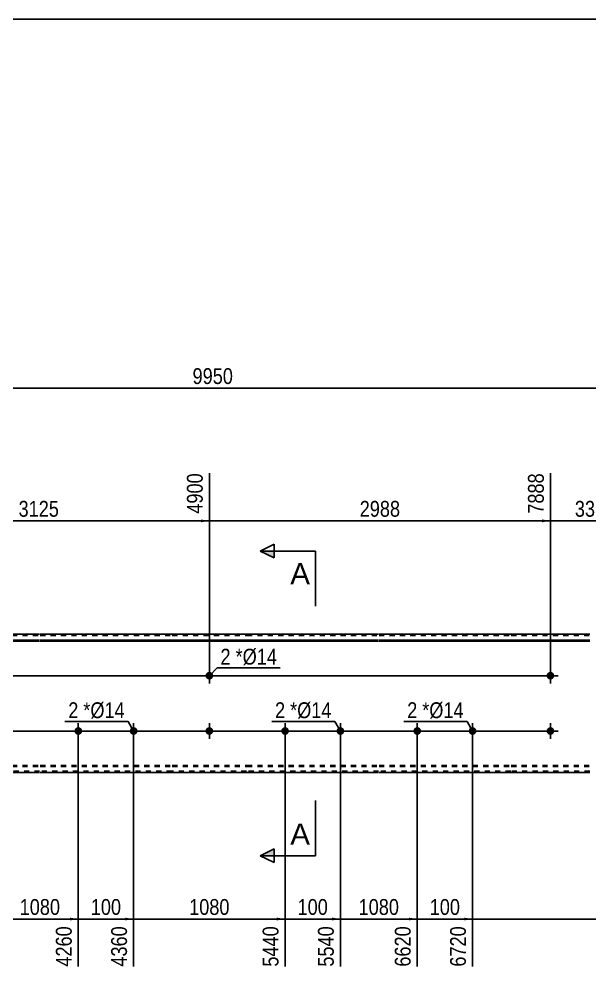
# Model space of a CAD drawing. Header units: millimetres. Extents: x -71 to 331, y -153 to 124.
# Drawn here: x 103.4 to 206.6, y -48.2 to 123.8 of the extents above; entities that cross this region are included whole.
import ezdxf

# ---------------------------------------------------------------- set-up
doc = ezdxf.new("R2010")
doc.units = ezdxf.units.MM
doc.linetypes.add('DXK_LINE_DOT1', pattern=[1.8814, 0.9407, -0.9407])
doc.styles.add('Arial', font='ARIAL.TTF', dxfattribs={"height": 0.2})
doc.styles.add('Arial Narrow', font='ARIALN.TTF', dxfattribs={"height": 0.2})

# ---------------------------------------------------------------- blocks, each defined once
blk = doc.blocks.new('Unknown-629081725-1952')
at = {"color": 5, "linetype": 'Continuous'}
blk.add_line((331.25, 123.75), (-68.75, 123.75), dxfattribs=at)
blk = doc.blocks.new('Part-629081725-1218 - 1203')
at = {"color": 2, "linetype": 'Continuous'}
for p, q in [((107.08, 12.5), (83.28, 12.5)), ((130.98, 12.5), (107.18, 12.5)), ((144.48, 12.5), (131.08, 12.5)), ((168.38, 12.5), (144.58, 12.5)), ((192.28, 12.5), (168.48, 12.5)), ((206.57, 12.5), (192.38, 12.5)), ((83.28, 11.44), (107.08, 11.44)), ((83.28, 11.26), (107.08, 11.26)), ((107.18, 11.44), (130.98, 11.44)), ((107.18, 11.26), (130.98, 11.26)), ((131.08, 11.44), (144.48, 11.44)), ((131.08, 11.26), (144.48, 11.26)), ((144.58, 11.44), (168.38, 11.44)), ((144.58, 11.26), (168.38, 11.26)), ((168.48, 11.44), (192.28, 11.44)), ((168.48, 11.26), (192.28, 11.26)), ((192.38, 11.44), (206.57, 11.44)), ((192.38, 11.26), (206.57, 11.26)), ((107.08, -12.5), (83.28, -12.5)), ((130.98, -12.5), (107.18, -12.5)), ((144.48, -12.5), (131.08, -12.5)), ((168.38, -12.5), (144.58, -12.5)), ((192.28, -12.5), (168.48, -12.5)), ((206.57, -12.5), (192.38, -12.5))]:
    blk.add_line(p, q, dxfattribs=at)
at = {"color": 7, "linetype": 'DXK_LINE_DOT1'}
for p, q in [((83.28, 12.25), (107.08, 12.25)), ((107.18, 12.25), (130.98, 12.25)), ((131.08, 12.25), (144.48, 12.25)), ((144.58, 12.25), (168.38, 12.25)), ((168.48, 12.25), (192.28, 12.25)), ((192.38, 12.25), (206.57, 12.25)), ((83.28, -11.26), (107.08, -11.26)), ((83.28, -11.44), (107.08, -11.44)), ((107.18, -11.26), (130.98, -11.26)), ((107.18, -11.44), (130.98, -11.44)), ((131.08, -11.26), (144.48, -11.26)), ((131.08, -11.44), (144.48, -11.44)), ((144.58, -11.26), (168.38, -11.26)), ((144.58, -11.44), (168.38, -11.44)), ((168.48, -11.26), (192.28, -11.26)), ((168.48, -11.44), (192.28, -11.44)), ((192.38, -11.26), (206.57, -11.26)), ((192.38, -11.44), (206.57, -11.44)), ((107.08, -12.25), (83.28, -12.25)), ((130.98, -12.25), (107.18, -12.25)), ((144.48, -12.25), (131.08, -12.25)), ((168.38, -12.25), (144.58, -12.25)), ((192.28, -12.25), (168.48, -12.25)), ((206.57, -12.25), (192.38, -12.25))]:
    blk.add_line(p, q, dxfattribs=at)
blk = doc.blocks.new('Bolt-629081725-1231 - 1203')
at = {"linetype": 'Continuous'}
for points in [[(198.77, 5, -1), (200.17, 5, -1)], [(272.35, 5, -1), (273.75, 5, -1)]]:
    blk.add_hatch(color=3, dxfattribs=at).paths.add_polyline_path(points)
at = {"color": 3, "linetype": 'Continuous'}
for p, q in [((199.47, 3.6), (199.47, 6.4)), ((273.05, 3.6), (273.05, 6.4)), ((200.87, 5), (198.07, 5)), ((274.45, 5), (271.65, 5))]:
    blk.add_line(p, q, dxfattribs=at)
blk = doc.blocks.new('Bolt-629081725-1232 - 1203')
at = {"linetype": 'Continuous'}
for points in [[(198.77, -5, -1), (200.17, -5, -1)], [(272.35, -5, -1), (273.75, -5, -1)]]:
    blk.add_hatch(color=3, dxfattribs=at).paths.add_polyline_path(points)
at = {"color": 3, "linetype": 'Continuous'}
for p, q in [((200.87, -5), (198.07, -5)), ((199.47, -6.4), (199.47, -3.6)), ((274.45, -5), (271.65, -5)), ((273.05, -6.4), (273.05, -3.6))]:
    blk.add_line(p, q, dxfattribs=at)
blk = doc.blocks.new('Bolt-629081725-1234 - 1203')
at = {"linetype": 'Continuous'}
for points in [[(114.08, -4.3, -1), (114.08, -5.7, -1)], [(124.08, -4.3, -1), (124.08, -5.7, -1)]]:
    blk.add_hatch(color=3, dxfattribs=at).paths.add_polyline_path(points)
at = {"color": 3, "linetype": 'Continuous'}
for p, q in [((112.68, -5), (115.48, -5)), ((114.08, -6.4), (114.08, -3.6)), ((122.68, -5), (125.48, -5)), ((124.08, -6.4), (124.08, -3.6))]:
    blk.add_line(p, q, dxfattribs=at)
blk = doc.blocks.new('Bolt-629081725-1235 - 1203')
at = {"linetype": 'Continuous'}
for points in [[(151.48, -4.3, -1), (151.48, -5.7, -1)], [(161.48, -4.3, -1), (161.48, -5.7, -1)]]:
    blk.add_hatch(color=3, dxfattribs=at).paths.add_polyline_path(points)
at = {"color": 3, "linetype": 'Continuous'}
for p, q in [((150.08, -5), (152.88, -5)), ((151.48, -6.4), (151.48, -3.6)), ((160.08, -5), (162.88, -5)), ((161.48, -6.4), (161.48, -3.6))]:
    blk.add_line(p, q, dxfattribs=at)
blk = doc.blocks.new('Bolt-629081725-1236 - 1203')
at = {"linetype": 'Continuous'}
for points in [[(175.38, -4.3, -1), (175.38, -5.7, -1)], [(185.38, -4.3, -1), (185.38, -5.7, -1)]]:
    blk.add_hatch(color=3, dxfattribs=at).paths.add_polyline_path(points)
at = {"color": 3, "linetype": 'Continuous'}
for p, q in [((173.98, -5), (176.78, -5)), ((175.38, -6.4), (175.38, -3.6)), ((183.98, -5), (186.78, -5)), ((185.38, -6.4), (185.38, -3.6))]:
    blk.add_line(p, q, dxfattribs=at)
blk = doc.blocks.new('Bolt-629081725-1237 - 1203')
at = {"linetype": 'Continuous'}
for points in [[(138.48, 5, -1), (137.08, 5, -1)], [(138.48, -5, -1), (137.08, -5, -1)]]:
    blk.add_hatch(color=3, dxfattribs=at).paths.add_polyline_path(points)
at = {"color": 3, "linetype": 'Continuous'}
for p, q in [((137.78, 6.4), (137.78, 3.6)), ((139.18, 5), (136.38, 5)), ((139.18, -5), (136.38, -5)), ((137.78, -3.6), (137.78, -6.4))]:
    blk.add_line(p, q, dxfattribs=at)
blk = doc.blocks.new('StraightDimension-629081725-1293 - 1203')
at = {"linetype": 'Continuous'}
blk.add_hatch(color=7, dxfattribs=at).paths.add_polyline_path([(136.28, 33.25), (137.78, 33), (136.28, 32.75)])
at = {"color": 7, "linetype": 'Continuous'}
for p, q in [((76.08, 6), (76.08, 45.51)), ((137.78, 6), (137.78, 41.61)), ((76.08, 33), (137.78, 33))]:
    blk.add_line(p, q, dxfattribs=at)
at = {"color": 0, "linetype": 'Continuous'}
blk.add_wipeout([(137.18, 42.21), (132.98, 42.21), (132.98, 33.7), (137.18, 33.7)], dxfattribs=at)
at = {"color": 0}
blk.add_wipeout([(111.18, 33.15), (111.18, 37.35), (102.67, 37.35), (102.67, 33.15)], dxfattribs=at)
at = {"color": 3, "linetype": 'Continuous', "style": 'Arial Narrow'}
blk.add_text('4900', height=2.863, rotation=90.0002, dxfattribs=at).set_placement((136.58, 34.3))
at = {"color": 3, "style": 'Arial Narrow'}
blk.add_text('3125', height=2.863, dxfattribs=at).set_placement((103.27, 33.75))
blk = doc.blocks.new('StraightDimension-629081725-1361 - 1203')
at = {"linetype": 'Continuous'}
blk.add_hatch(color=7, dxfattribs=at).paths.add_polyline_path([(173.88, -38.75), (175.38, -39), (173.88, -39.25)])
at = {"color": 7, "linetype": 'Continuous'}
for p, q in [((161.48, -6), (161.48, -47.61)), ((175.38, -6), (175.38, -47.61)), ((161.48, -39), (175.38, -39))]:
    blk.add_line(p, q, dxfattribs=at)
at = {"color": 0}
blk.add_wipeout([(172.68, -38.85), (172.68, -34.65), (164.17, -34.65), (164.17, -38.85)], dxfattribs=at)
at = {"color": 3, "style": 'Arial Narrow'}
blk.add_text('1080', height=2.863, dxfattribs=at).set_placement((164.77, -38.25))
at = {"color": 0, "linetype": 'Continuous'}
blk.add_wipeout([(174.78, -39.7), (170.58, -39.7), (170.58, -48.21), (174.78, -48.21)], dxfattribs=at)
at = {"color": 3, "linetype": 'Continuous', "style": 'Arial Narrow'}
blk.add_text('6620', height=2.863, rotation=90.0002, dxfattribs=at).set_placement((174.18, -47.61))
blk = doc.blocks.new('StraightDimension-629081725-1292 - 1203')
at = {"linetype": 'Continuous'}
blk.add_hatch(color=7, dxfattribs=at).paths.add_polyline_path([(197.97, 33.25), (199.47, 33), (197.97, 32.75)])
at = {"color": 7, "linetype": 'Continuous'}
for p, q in [((137.78, 6), (137.78, 41.61)), ((199.47, 6), (199.47, 41.61)), ((137.78, 33), (199.47, 33))]:
    blk.add_line(p, q, dxfattribs=at)
at = {"color": 0, "linetype": 'Continuous'}
blk.add_wipeout([(198.87, 42.21), (194.67, 42.21), (194.67, 33.7), (198.87, 33.7)], dxfattribs=at)
at = {"color": 0}
blk.add_wipeout([(172.88, 33.15), (172.88, 37.35), (164.37, 37.35), (164.37, 33.15)], dxfattribs=at)
at = {"color": 3, "linetype": 'Continuous', "style": 'Arial Narrow'}
blk.add_text('7888', height=2.863, rotation=90.0002, dxfattribs=at).set_placement((198.27, 34.3))
at = {"color": 3, "style": 'Arial Narrow'}
blk.add_text('2988', height=2.863, dxfattribs=at).set_placement((164.97, 33.75))
blk = doc.blocks.new('StraightDimension-629081725-1291 - 1203')
at = {"linetype": 'Continuous'}
blk.add_hatch(color=7, dxfattribs=at).paths.add_polyline_path([(212.27, 33.25), (213.77, 33), (212.27, 32.75)])
at = {"color": 7, "linetype": 'Continuous'}
for p, q in [((213.77, 6), (213.77, 45.51)), ((199.47, 6), (199.47, 41.61)), ((199.47, 33), (213.77, 33))]:
    blk.add_line(p, q, dxfattribs=at)
at = {"color": 0}
blk.add_wipeout([(209.96, 33.15), (209.96, 37.35), (203.28, 37.35), (203.28, 33.15)], dxfattribs=at)
at = {"color": 3, "style": 'Arial Narrow'}
blk.add_text('337', height=2.863, dxfattribs=at).set_placement((203.88, 33.75))
at = {"color": 0, "linetype": 'Continuous'}
blk.add_wipeout([(213.17, 46.11), (208.97, 46.11), (208.97, 37.6), (213.17, 37.6)], dxfattribs=at)
at = {"color": 3, "linetype": 'Continuous', "style": 'Arial Narrow'}
blk.add_text('8225', height=2.863, rotation=90.0002, dxfattribs=at).set_placement((212.57, 38.2))
blk = doc.blocks.new('StraightDimension-629081725-1365 - 1203')
at = {"linetype": 'Continuous'}
blk.add_hatch(color=7, dxfattribs=at).paths.add_polyline_path([(112.58, -38.75), (114.08, -39), (112.58, -39.25)])
at = {"color": 7, "linetype": 'Continuous'}
for p, q in [((100.18, -6), (100.18, -47.61)), ((114.08, -6), (114.08, -47.61)), ((100.18, -39), (114.08, -39))]:
    blk.add_line(p, q, dxfattribs=at)
at = {"color": 0}
blk.add_wipeout([(111.38, -38.85), (111.38, -34.65), (102.87, -34.65), (102.87, -38.85)], dxfattribs=at)
at = {"color": 3, "style": 'Arial Narrow'}
blk.add_text('1080', height=2.863, dxfattribs=at).set_placement((103.47, -38.25))
at = {"color": 0, "linetype": 'Continuous'}
blk.add_wipeout([(113.48, -39.7), (109.28, -39.7), (109.28, -48.21), (113.48, -48.21)], dxfattribs=at)
at = {"color": 3, "linetype": 'Continuous', "style": 'Arial Narrow'}
blk.add_text('4260', height=2.863, rotation=90.0002, dxfattribs=at).set_placement((112.88, -47.61))
blk = doc.blocks.new('StraightDimension-629081725-1364 - 1203')
at = {"linetype": 'Continuous'}
blk.add_hatch(color=7, dxfattribs=at).paths.add_polyline_path([(122.58, -38.75), (124.08, -39), (122.58, -39.25)])
at = {"color": 7, "linetype": 'Continuous'}
for p, q in [((114.08, -6), (114.08, -47.61)), ((124.08, -6), (124.08, -47.61)), ((114.08, -39), (124.08, -39))]:
    blk.add_line(p, q, dxfattribs=at)
at = {"color": 0}
blk.add_wipeout([(122.42, -38.85), (122.42, -34.65), (115.73, -34.65), (115.73, -38.85)], dxfattribs=at)
at = {"color": 3, "style": 'Arial Narrow'}
blk.add_text('100', height=2.863, dxfattribs=at).set_placement((116.33, -38.25))
at = {"color": 0, "linetype": 'Continuous'}
blk.add_wipeout([(123.48, -39.7), (119.28, -39.7), (119.28, -48.21), (123.48, -48.21)], dxfattribs=at)
at = {"color": 3, "linetype": 'Continuous', "style": 'Arial Narrow'}
blk.add_text('4360', height=2.863, rotation=90.0002, dxfattribs=at).set_placement((122.88, -47.61))
blk = doc.blocks.new('StraightDimension-629081725-1363 - 1203')
at = {"linetype": 'Continuous'}
blk.add_hatch(color=7, dxfattribs=at).paths.add_polyline_path([(149.98, -38.75), (151.48, -39), (149.98, -39.25)])
at = {"color": 7, "linetype": 'Continuous'}
for p, q in [((124.08, -6), (124.08, -47.61)), ((151.48, -6), (151.48, -47.61)), ((124.08, -39), (151.48, -39))]:
    blk.add_line(p, q, dxfattribs=at)
at = {"color": 0}
blk.add_wipeout([(142.03, -38.85), (142.03, -34.65), (133.52, -34.65), (133.52, -38.85)], dxfattribs=at)
at = {"color": 0, "linetype": 'Continuous'}
blk.add_wipeout([(150.88, -39.7), (146.68, -39.7), (146.68, -48.21), (150.88, -48.21)], dxfattribs=at)
at = {"color": 3, "style": 'Arial Narrow'}
blk.add_text('1080', height=2.863, dxfattribs=at).set_placement((134.12, -38.25))
at = {"color": 3, "linetype": 'Continuous', "style": 'Arial Narrow'}
blk.add_text('5440', height=2.863, rotation=90.0002, dxfattribs=at).set_placement((150.28, -47.61))
blk = doc.blocks.new('StraightDimension-629081725-1395 - 1203')
at = {"linetype": 'Continuous'}
for points in [[(-12.25, 11), (-12, 12.5), (-11.75, 11)], [(-11.75, 6.5), (-12, 5), (-12.25, 6.5)]]:
    blk.add_hatch(color=7, dxfattribs=at).paths.add_polyline_path(points)
at = {"color": 7, "linetype": 'Continuous'}
for p, q in [((-1, 12.5), (-14.25, 12.5)), ((-12, 5), (-12, 12.5)), ((198.47, 5), (-14.25, 5))]:
    blk.add_line(p, q, dxfattribs=at)
at = {"color": 0}
blk.add_wipeout([(-12.15, 11.18), (-16.35, 11.18), (-16.35, 6.32), (-12.15, 6.32)], dxfattribs=at)
at = {"color": 3, "style": 'Arial Narrow'}
blk.add_text('75', height=2.863, rotation=90.0002, dxfattribs=at).set_placement((-12.75, 6.92))
blk = doc.blocks.new('StraightDimension-629081725-1359 - 1203')
at = {"linetype": 'Continuous'}
blk.add_hatch(color=7, dxfattribs=at).paths.add_polyline_path([(275.3, -38.75), (276.8, -39), (275.3, -39.25)])
at = {"color": 7, "linetype": 'Continuous'}
for p, q in [((185.38, -6), (185.38, -47.61)), ((276.8, -13.5), (276.8, -47.61)), ((185.38, -39), (276.8, -39))]:
    blk.add_line(p, q, dxfattribs=at)
at = {"color": 0}
blk.add_wipeout([(235.34, -38.85), (235.34, -34.65), (226.83, -34.65), (226.83, -38.85)], dxfattribs=at)
at = {"color": 0, "linetype": 'Continuous'}
blk.add_wipeout([(276.2, -39.7), (272, -39.7), (272, -48.21), (276.2, -48.21)], dxfattribs=at)
at = {"color": 3, "style": 'Arial Narrow'}
blk.add_text('3230', height=2.863, dxfattribs=at).set_placement((227.43, -38.25))
at = {"color": 3, "linetype": 'Continuous', "style": 'Arial Narrow'}
blk.add_text('9950', height=2.863, rotation=90.0002, dxfattribs=at).set_placement((275.6, -47.61))
blk = doc.blocks.new('StraightDimension-629081725-1360 - 1203')
at = {"linetype": 'Continuous'}
blk.add_hatch(color=7, dxfattribs=at).paths.add_polyline_path([(183.88, -38.75), (185.38, -39), (183.88, -39.25)])
at = {"color": 7, "linetype": 'Continuous'}
for p, q in [((175.38, -6), (175.38, -47.61)), ((185.38, -6), (185.38, -47.61)), ((175.38, -39), (185.38, -39))]:
    blk.add_line(p, q, dxfattribs=at)
at = {"color": 0}
blk.add_wipeout([(183.72, -38.85), (183.72, -34.65), (177.03, -34.65), (177.03, -38.85)], dxfattribs=at)
at = {"color": 3, "style": 'Arial Narrow'}
blk.add_text('100', height=2.863, dxfattribs=at).set_placement((177.63, -38.25))
at = {"color": 0, "linetype": 'Continuous'}
blk.add_wipeout([(184.78, -39.7), (180.58, -39.7), (180.58, -48.21), (184.78, -48.21)], dxfattribs=at)
at = {"color": 3, "linetype": 'Continuous', "style": 'Arial Narrow'}
blk.add_text('6720', height=2.863, rotation=90.0002, dxfattribs=at).set_placement((184.18, -47.61))
blk = doc.blocks.new('StraightDimension-629081725-1362 - 1203')
at = {"linetype": 'Continuous'}
blk.add_hatch(color=7, dxfattribs=at).paths.add_polyline_path([(159.98, -38.75), (161.48, -39), (159.98, -39.25)])
at = {"color": 7, "linetype": 'Continuous'}
for p, q in [((151.48, -6), (151.48, -47.61)), ((161.48, -6), (161.48, -47.61)), ((151.48, -39), (161.48, -39))]:
    blk.add_line(p, q, dxfattribs=at)
at = {"color": 0}
blk.add_wipeout([(159.82, -38.85), (159.82, -34.65), (153.13, -34.65), (153.13, -38.85)], dxfattribs=at)
at = {"color": 3, "style": 'Arial Narrow'}
blk.add_text('100', height=2.863, dxfattribs=at).set_placement((153.73, -38.25))
at = {"color": 0, "linetype": 'Continuous'}
blk.add_wipeout([(160.88, -39.7), (156.68, -39.7), (156.68, -48.21), (160.88, -48.21)], dxfattribs=at)
at = {"color": 3, "linetype": 'Continuous', "style": 'Arial Narrow'}
blk.add_text('5540', height=2.863, rotation=90.0002, dxfattribs=at).set_placement((160.28, -47.61))
blk = doc.blocks.new('StraightDimension-629081725-1404 - 1203')
at = {"linetype": 'Continuous'}
for points in [[(-12.25, -6.5), (-12, -5), (-11.75, -6.5)], [(-11.75, -11), (-12, -12.5), (-12.25, -11)]]:
    blk.add_hatch(color=7, dxfattribs=at).paths.add_polyline_path(points)
at = {"color": 7, "linetype": 'Continuous'}
for p, q in [((198.47, -5), (-14.25, -5)), ((-12, -12.5), (-12, -5)), ((-1, -12.5), (-14.25, -12.5))]:
    blk.add_line(p, q, dxfattribs=at)
at = {"color": 0}
blk.add_wipeout([(-12.15, -6.32), (-16.35, -6.32), (-16.35, -11.18), (-12.15, -11.18)], dxfattribs=at)
at = {"color": 3, "style": 'Arial Narrow'}
blk.add_text('75', height=2.863, rotation=90.0002, dxfattribs=at).set_placement((-12.75, -10.58))
blk = doc.blocks.new('StraightDimension-629081725-1415 - 1203')
at = {"color": 7, "linetype": 'Continuous'}
blk.add_line((0, 57), (276.8, 57), dxfattribs=at)
at = {"color": 0}
blk.add_wipeout([(142.66, 57.15), (142.66, 61.35), (134.14, 61.35), (134.14, 57.15)], dxfattribs=at)
at = {"color": 3, "style": 'Arial Narrow'}
blk.add_text('9950', height=2.863, dxfattribs=at).set_placement((134.74, 57.75))
blk = doc.blocks.new('SectionMark-629081725-1284 - 1203')
at = {"linetype": 'Continuous'}
for points in [[(149.48, 27.55), (149.48, 26.3), (146.98, 27.55)], [(149.48, -26.3), (149.48, -27.55), (146.98, -27.55)]]:
    blk.add_hatch(color=30, dxfattribs=at).paths.add_polyline_path(points)
at = {"color": 30, "linetype": 'Continuous'}
for p, q in [((146.98, 27.55), (149.48, 28.8)), ((156.98, 27.55), (146.98, 27.55)), ((146.98, 27.55), (149.48, 26.3)), ((149.48, 26.3), (149.48, 28.8)), ((156.98, 27.55), (156.98, 17.55)), ((156.98, -27.55), (156.98, -17.55)), ((146.98, -27.55), (149.48, -26.3)), ((149.48, -26.3), (149.48, -28.8)), ((156.98, -27.55), (146.98, -27.55)), ((149.48, -28.8), (146.98, -27.55))]:
    blk.add_line(p, q, dxfattribs=at)
at = {"color": 0, "linetype": 'Continuous'}
for points in [[(155.98, 21.55), (155.98, 25.55), (152.42, 25.55), (152.42, 21.55)], [(155.98, -25.55), (155.98, -21.55), (152.42, -21.55), (152.42, -25.55)]]:
    blk.add_wipeout(points, dxfattribs=at)
at = {"color": 96, "linetype": 'Continuous', "style": 'Arial'}
for p in [(152.42, 21.55), (152.42, -25.55)]:
    blk.add_text('A', height=3.82, dxfattribs=at).set_placement(p)
blk = doc.blocks.new('Mark-629081725-1460 - 1203')
at = {"color": 0}
for points in [[(114.08, -2.67), (114.08, 0.33), (112.26, 0.33), (112.26, -2.67)], [(116.26, -2.67), (116.26, 0.33), (114.98, 0.33), (114.98, -2.67)]]:
    blk.add_wipeout(points, dxfattribs=at)
for points in [[(114.08, -2.67), (114.08, 0.33), (112.26, 0.33), (112.26, -2.67)], [(116.26, -2.67), (116.26, 0.33), (114.98, 0.33), (114.98, -2.67)]]:
    blk.add_wipeout(points, dxfattribs=at)
at = {"color": 3, "style": 'Arial Narrow'}
blk.add_text('2', height=2.86, dxfattribs=at).set_placement((112.26, -2.67))
at = {"color": 0}
blk.add_wipeout([(122.48, -2.67), (122.48, 0.33), (116.26, 0.33), (116.26, -2.67)], dxfattribs=at)
blk.add_wipeout([(122.48, -2.67), (122.48, 0.33), (116.26, 0.33), (116.26, -2.67)], dxfattribs=at)
at = {"color": 7, "linetype": 'Continuous'}
for p in [(111.66, -3.27), (124.08, -5)]:
    blk.add_line(p, (123.08, -3.27), dxfattribs=at)
at = {"color": 3, "style": 'Arial Narrow'}
for s, height, p in [('*', 2.86, (114.98, -2.67)), ('Ø14', 2.863, (116.26, -2.67))]:
    blk.add_text(s, height=height, dxfattribs=at).set_placement(p)
blk = doc.blocks.new('Mark-629081725-1461 - 1203')
at = {"color": 0}
for points in [[(151.48, -2.67), (151.48, 0.33), (149.66, 0.33), (149.66, -2.67)], [(153.66, -2.67), (153.66, 0.33), (152.38, 0.33), (152.38, -2.67)]]:
    blk.add_wipeout(points, dxfattribs=at)
for points in [[(151.48, -2.67), (151.48, 0.33), (149.66, 0.33), (149.66, -2.67)], [(153.66, -2.67), (153.66, 0.33), (152.38, 0.33), (152.38, -2.67)]]:
    blk.add_wipeout(points, dxfattribs=at)
at = {"color": 3, "style": 'Arial Narrow'}
blk.add_text('2', height=2.86, dxfattribs=at).set_placement((149.66, -2.67))
at = {"color": 0}
blk.add_wipeout([(159.88, -2.67), (159.88, 0.33), (153.66, 0.33), (153.66, -2.67)], dxfattribs=at)
blk.add_wipeout([(159.88, -2.67), (159.88, 0.33), (153.66, 0.33), (153.66, -2.67)], dxfattribs=at)
at = {"color": 7, "linetype": 'Continuous'}
for p in [(149.06, -3.27), (161.48, -5)]:
    blk.add_line(p, (160.48, -3.27), dxfattribs=at)
at = {"color": 3, "style": 'Arial Narrow'}
for s, height, p in [('*', 2.86, (152.38, -2.67)), ('Ø14', 2.863, (153.66, -2.67))]:
    blk.add_text(s, height=height, dxfattribs=at).set_placement(p)
blk = doc.blocks.new('Mark-629081725-1462 - 1203')
at = {"color": 0}
for points in [[(175.38, -2.67), (175.38, 0.33), (173.56, 0.33), (173.56, -2.67)], [(177.56, -2.67), (177.56, 0.33), (176.28, 0.33), (176.28, -2.67)]]:
    blk.add_wipeout(points, dxfattribs=at)
for points in [[(175.38, -2.67), (175.38, 0.33), (173.56, 0.33), (173.56, -2.67)], [(177.56, -2.67), (177.56, 0.33), (176.28, 0.33), (176.28, -2.67)]]:
    blk.add_wipeout(points, dxfattribs=at)
at = {"color": 3, "style": 'Arial Narrow'}
blk.add_text('2', height=2.86, dxfattribs=at).set_placement((173.56, -2.67))
at = {"color": 0}
blk.add_wipeout([(183.78, -2.67), (183.78, 0.33), (177.56, 0.33), (177.56, -2.67)], dxfattribs=at)
blk.add_wipeout([(183.78, -2.67), (183.78, 0.33), (177.56, 0.33), (177.56, -2.67)], dxfattribs=at)
at = {"color": 7, "linetype": 'Continuous'}
for p in [(172.96, -3.27), (185.38, -5)]:
    blk.add_line(p, (184.38, -3.27), dxfattribs=at)
at = {"color": 3, "style": 'Arial Narrow'}
for s, height, p in [('*', 2.86, (176.28, -2.67)), ('Ø14', 2.863, (177.56, -2.67))]:
    blk.add_text(s, height=height, dxfattribs=at).set_placement(p)
blk = doc.blocks.new('Mark-629081725-1463 - 1203')
at = {"color": 0}
for points in [[(141.62, 7.01), (141.62, 10.01), (139.79, 10.01), (139.79, 7.01)], [(143.8, 7.01), (143.8, 10.01), (142.52, 10.01), (142.52, 7.01)]]:
    blk.add_wipeout(points, dxfattribs=at)
for points in [[(141.62, 7.01), (141.62, 10.01), (139.79, 10.01), (139.79, 7.01)], [(143.8, 7.01), (143.8, 10.01), (142.52, 10.01), (142.52, 7.01)]]:
    blk.add_wipeout(points, dxfattribs=at)
at = {"color": 7, "linetype": 'Continuous'}
blk.add_line((137.78, 5), (139.19, 6.41), dxfattribs=at)
at = {"color": 3, "style": 'Arial Narrow'}
blk.add_text('2', height=2.86, dxfattribs=at).set_placement((139.79, 7.01))
at = {"color": 0}
blk.add_wipeout([(150.01, 7.01), (150.01, 10.01), (143.8, 10.01), (143.8, 7.01)], dxfattribs=at)
blk.add_wipeout([(150.01, 7.01), (150.01, 10.01), (143.8, 10.01), (143.8, 7.01)], dxfattribs=at)
at = {"color": 7, "linetype": 'Continuous'}
blk.add_line((139.19, 6.41), (150.61, 6.41), dxfattribs=at)
at = {"color": 3, "style": 'Arial Narrow'}
for s, height, p in [('*', 2.86, (142.52, 7.01)), ('Ø14', 2.863, (143.8, 7.01))]:
    blk.add_text(s, height=height, dxfattribs=at).set_placement(p)

msp = doc.modelspace()

# ---------------------------------------------------------------- block references
for name in ['Unknown-629081725-1952', 'Part-629081725-1218 - 1203', 'Bolt-629081725-1237 - 1203', 'Bolt-629081725-1231 - 1203', 'Bolt-629081725-1234 - 1203', 'Bolt-629081725-1235 - 1203', 'Bolt-629081725-1236 - 1203', 'Bolt-629081725-1232 - 1203']:
    msp.add_blockref(name, (0, 0))

# ---------------------------------------------------------------- next in the draw order: block references
for name in ['StraightDimension-629081725-1293 - 1203', 'StraightDimension-629081725-1365 - 1203', 'StraightDimension-629081725-1361 - 1203', 'StraightDimension-629081725-1359 - 1203']:
    msp.add_blockref(name, (0, 0))

# ---------------------------------------------------------------- next in the draw order: block references
for name in ['StraightDimension-629081725-1292 - 1203', 'StraightDimension-629081725-1364 - 1203', 'StraightDimension-629081725-1360 - 1203']:
    msp.add_blockref(name, (0, 0))

# ---------------------------------------------------------------- next in the draw order: block references
for name in ['StraightDimension-629081725-1291 - 1203', 'StraightDimension-629081725-1395 - 1203', 'StraightDimension-629081725-1363 - 1203']:
    msp.add_blockref(name, (0, 0))

# ---------------------------------------------------------------- next in the draw order: block references
for name in ['StraightDimension-629081725-1415 - 1203', 'StraightDimension-629081725-1362 - 1203']:
    msp.add_blockref(name, (0, 0))

# ---------------------------------------------------------------- next in the draw order: block references
msp.add_blockref('StraightDimension-629081725-1404 - 1203', (0, 0))

# ---------------------------------------------------------------- next in the draw order: block references
for name in ['SectionMark-629081725-1284 - 1203', 'Mark-629081725-1460 - 1203', 'Mark-629081725-1462 - 1203']:
    msp.add_blockref(name, (0, 0))

# ---------------------------------------------------------------- next in the draw order: block references
for name in ['Mark-629081725-1463 - 1203', 'Mark-629081725-1461 - 1203']:
    msp.add_blockref(name, (0, 0))

doc.saveas('drawing.dxf')
